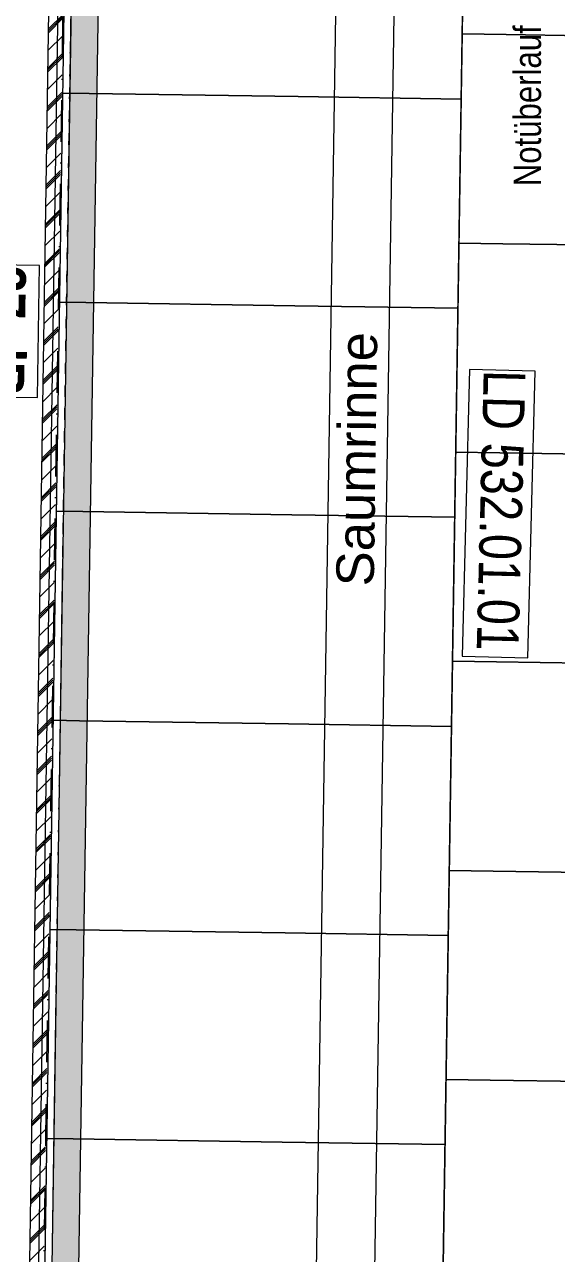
# Model space of a CAD drawing. Header units: metres. Extents: x -19025 to 34897, y -14024 to 26069.
# Drawn here: x -879 to 393, y -3929 to -991 of the extents above; entities that cross this region are included whole.
import ezdxf

# ---------------------------------------------------------------- set-up
doc = ezdxf.new("R2010")
doc.units = ezdxf.units.M
doc.header["$MEASUREMENT"] = 0
doc.linetypes.add('Strichlinie mittel', pattern=[0.15, 0.1, -0.05])
doc.linetypes.add('zz_Gebäudefluchtlinie', pattern=[0.2, 0.1, -0.05, 0, -0.05])
for name, color, linetype in [('130 Wand Innen', 7, 'Continuous'), ('220 Bodenaufbau', 7, 'Continuous'), ('310 Dachkonstruktion massiv', 7, 'Continuous'), ('520 Post', 7, 'Continuous'), ('930 Beschriftung Allgemein', 7, 'Continuous'), ('936 Beschriftung PP', 7, 'Continuous'), ('936 Beschriftung PP Schallschutz', 7, 'Continuous'), ('937 Beschriftung Detail', 7, 'Continuous')]:
    doc.layers.add(name, color=color, linetype=linetype)
doc.styles.add('ERSTELLTER_STIL_1', font='ARIALN.TTF')
doc.styles.add('ERSTELLTER_STIL_2', font='ARIALNB.TTF')
doc.styles.add('ERSTELLTER_STIL_3', font='arial.ttf')
doc.styles.add('ERSTELLTER_STIL_9', font='arial.ttf', dxfattribs={"width": 0.8})

# ---------------------------------------------------------------- blocks, each defined once
blk = doc.blocks.new('Decke_1_1', base_point=(-12.5417, 13.2338))
at = {"layer": '220 Bodenaufbau', "color": 7, "linetype": 'Continuous', "lineweight": 13, "flags": 128}
blk.add_lwpolyline([(-12.482, 21.772), (-12.74, 17.1693), (-10.4444, 17.0406), (-10.6591, 13.2049), (-12.5417, 13.2338), (-12.638, 6.9481), (-12.5214, 6.9463), (-12.5836, 2.8868), (-8.4848, 2.8239), (-8.5307, -0.1696), (-2.6045, -0.1696), (-2.5423, 3.8838), (-1.8278, 3.873), (-1.7618, 8.1713), (-2.5953, 8.1841), (-2.4657, 16.6303), (-2.3698, 16.6251), (-2.1874, 19.881)], dxfattribs=at)
blk = doc.blocks.new('Wand_48_1', base_point=(-2.5112, 3.8838))
at = {"layer": '130 Wand Innen', "linetype": 'Continuous', "lineweight": 13, "true_color": 0xa7a7a7}
h = blk.add_hatch(dxfattribs=at)
h.set_pattern_fill('GIPSKARTONWAND_0001', color=253, style=0, pattern_type=2)
h.set_pattern_definition([(314.1214, (0, 0), (0.0358933, 0.03480906), [0.05, 0]), (44.1214, (0, 0), (-0.03480906, 0.0358933), [0.05, 0])])
h.paths.add_polyline_path([(-2.5112, 3.8838), (-2.5703, 0.0314), (-2.5053, 0.0304), (-2.4462, 3.8828)])
at = {"layer": '130 Wand Innen', "color": 7, "linetype": 'Continuous', "lineweight": 13, "flags": 128}
for points in [[(-2.5112, 3.8838), (-2.5703, 0.0314)], [(-2.5053, 0.0304), (-2.4462, 3.8828)]]:
    blk.add_lwpolyline(points, dxfattribs=at)
blk = doc.blocks.new('*X594')
at = {"layer": '310 Dachkonstruktion massiv', "color": 8, "linetype": 'Continuous', "lineweight": 5}
for p, q in [((-1.584, 3.2896), (-1.4786, 3.288)), ((-1.4786, 3.288), (-1.584, 3.2896)), ((-1.4786, 3.288), (-0.9787, 3.2803)), ((-0.9787, 3.2803), (-1.4786, 3.288)), ((-1.5917, 2.7896), (-1.4863, 2.788)), ((-1.4863, 2.788), (-1.5917, 2.7896)), ((-1.4863, 2.788), (-1.1428, 2.7828)), ((-1.1428, 2.7828), (-1.4863, 2.788)), ((-1.5994, 2.2897), (-1.4939, 2.2881)), ((-1.4939, 2.2881), (-1.5994, 2.2897)), ((-1.4939, 2.2881), (-1.1505, 2.2828)), ((-1.1505, 2.2828), (-1.4939, 2.2881)), ((-1.607, 1.7898), (-1.5016, 1.7881)), ((-1.5016, 1.7881), (-1.607, 1.7898)), ((-1.5016, 1.7881), (-1.1351, 1.7825)), ((-1.1351, 1.7825), (-1.5016, 1.7881)), ((-1.6147, 1.2898), (-1.5093, 1.2882)), ((-1.5093, 1.2882), (-1.6147, 1.2898)), ((-1.5093, 1.2882), (-1.1658, 1.2829)), ((-1.1658, 1.2829), (-1.5093, 1.2882)), ((-1.6224, 0.7899), (-1.517, 0.7883)), ((-1.517, 0.7883), (-1.6224, 0.7899)), ((-1.517, 0.7883), (-1.1735, 0.783)), ((-1.1735, 0.783), (-1.517, 0.7883))]:
    blk.add_line(p, q, dxfattribs=at)
blk = doc.blocks.new('Dachfläche_21_1', base_point=(-0.0894, -0.1695))
at = {"layer": '310 Dachkonstruktion massiv', "color": 7, "linetype": 'Continuous', "lineweight": 13, "flags": 128}
blk.add_lwpolyline([(-1.5721, 4.0686), (-1.6371, -0.1695), (-0.0894, -0.1695), (-0.0247, 4.0448)], close=True, dxfattribs=at)
at = {"layer": '310 Dachkonstruktion massiv', "color": 7, "linetype": 'Continuous', "lineweight": 13}
blk.add_blockref('*X594', (0, 0), dxfattribs=at)
blk = doc.blocks.new('*X877')
at = {"layer": '310 Dachkonstruktion massiv', "color": 8, "linetype": 'Continuous', "lineweight": 5}
for p, q in [((-2.5388, 3.1485), (-2.4763, 3.1475)), ((-2.4763, 3.1475), (-2.5388, 3.1485)), ((-2.4763, 3.1475), (-1.9764, 3.1399)), ((-1.9764, 3.1399), (-2.4763, 3.1475)), ((-1.9764, 3.1399), (-1.5864, 3.1339)), ((-1.5864, 3.1339), (-1.9764, 3.1399)), ((-2.5464, 2.6485), (-2.484, 2.6476)), ((-2.484, 2.6476), (-2.5464, 2.6485)), ((-2.484, 2.6476), (-1.9841, 2.6399)), ((-1.9841, 2.6399), (-2.484, 2.6476)), ((-1.9841, 2.6399), (-1.5941, 2.6339)), ((-1.5941, 2.6339), (-1.9841, 2.6399)), ((-2.5541, 2.1486), (-2.4917, 2.1476)), ((-2.4917, 2.1476), (-2.5541, 2.1486)), ((-2.4917, 2.1476), (-1.9917, 2.14)), ((-1.9917, 2.14), (-2.4917, 2.1476)), ((-1.9917, 2.14), (-1.6017, 2.134)), ((-1.6017, 2.134), (-1.9917, 2.14)), ((-2.5618, 1.6487), (-2.4993, 1.6477)), ((-2.4993, 1.6477), (-2.5618, 1.6487)), ((-2.4993, 1.6477), (-1.9994, 1.64)), ((-1.9994, 1.64), (-2.4993, 1.6477)), ((-1.9994, 1.64), (-1.6094, 1.6341)), ((-1.6094, 1.6341), (-1.9994, 1.64)), ((-2.5694, 1.1487), (-2.507, 1.1478)), ((-2.507, 1.1478), (-2.5694, 1.1487)), ((-2.507, 1.1478), (-2.0071, 1.1401)), ((-2.0071, 1.1401), (-2.507, 1.1478)), ((-2.0071, 1.1401), (-1.6171, 1.1341)), ((-1.6171, 1.1341), (-2.0071, 1.1401)), ((-2.5771, 0.6488), (-2.5147, 0.6478)), ((-2.5147, 0.6478), (-2.5771, 0.6488)), ((-2.5147, 0.6478), (-2.0147, 0.6402)), ((-2.0147, 0.6402), (-2.5147, 0.6478)), ((-2.0147, 0.6402), (-1.6248, 0.6342)), ((-1.6248, 0.6342), (-2.0147, 0.6402))]:
    blk.add_line(p, q, dxfattribs=at)
blk = doc.blocks.new('Dachfläche_54_1', base_point=(-1.6371, -0.1695))
at = {"layer": '310 Dachkonstruktion massiv', "linetype": 'Continuous', "lineweight": 13, "true_color": 0xd2b48c}
h = blk.add_hatch(dxfattribs=at)
h.set_pattern_fill('VOLLHOLZ_SN21_0001', color=43, style=0, pattern_type=2)
h.set_pattern_definition([(225, (-0.0023, 0.0023), (-0.0459619, 0.0459619), []), (225, (0, 0), (-0.0459619, 0.0459619), []), (225, (0.0023, -0.0023), (-0.0459619, 0.0459619), []), (225, (-0.068943, -0.02298), (-0.02298097, 0.02298097), [])])
h.paths.add_polyline_path([(-2.6264, -0.1695), (-2.5925, -0.1695), (-2.5322, 3.7632), (-2.5661, 3.7638)])
at = {"layer": '310 Dachkonstruktion massiv', "linetype": 'Continuous', "lineweight": 5}
h = blk.add_hatch(dxfattribs=at)
h.set_pattern_fill('METALLE_SM_0001', color=5, style=0, pattern_type=2)
h.set_pattern_definition([(45, (0, 0), (-0.0459619, 0.0459619), [0.065, 0]), (45, (-0.02298, 0), (-0.0459619, 0.0459619), [0.065, 0]), (45, (-0.04596, 0), (-0.0459619, 0.0459619), [0.065, 0])])
h.paths.add_polyline_path([(-2.5925, -0.1695), (-2.5897, -0.1695), (-2.5293, 3.7632), (-2.5322, 3.7632)])
at = {"layer": '310 Dachkonstruktion massiv', "color": 7, "linetype": 'Continuous', "lineweight": 13, "flags": 128}
for points in [[(-2.6264, -0.1695), (-2.5661, 3.7638)], [(-2.5897, -0.1695), (-1.6371, -0.1695), (-1.577, 3.7486), (-2.5293, 3.7632)]]:
    blk.add_lwpolyline(points, dxfattribs=at)
at = {"layer": '310 Dachkonstruktion massiv', "color": 7, "linetype": 'zz_Gebäudefluchtlinie', "lineweight": 13, "flags": 128}
blk.add_lwpolyline([(-2.5925, -0.1695), (-2.5322, 3.7632)], dxfattribs=at)
at = {"layer": '310 Dachkonstruktion massiv', "color": 7, "linetype": 'Continuous', "lineweight": 18, "flags": 128}
blk.add_lwpolyline([(-2.5897, -0.1695), (-2.5293, 3.7632)], dxfattribs=at)
at = {"layer": '310 Dachkonstruktion massiv', "color": 7, "linetype": 'Continuous', "lineweight": 13}
blk.add_blockref('*X877', (0, 0), dxfattribs=at)
blk = doc.blocks.new('Regenrinne 27_3')
at = {"layer": '520 Post', "color": 7, "linetype": 'Continuous', "lineweight": 13, "flags": 128}
blk.add_lwpolyline([(0, -0.07), (4.1443, -0.07), (4.1443, 0.07), (0, 0.07)], close=True, dxfattribs=at)

msp = doc.modelspace()

# ---------------------------------------------------------------- linework, layer by layer
at = {"layer": '930 Beschriftung Allgemein', "color": 7, "linetype": 'Strichlinie mittel', "lineweight": 13}
msp.add_lwpolyline([(-1426.248, -208.783), (-758.066, -217.409), (-818.925, -4271.623), (-1494.688, -4272.563)], dxfattribs=at)
at = {"layer": '936 Beschriftung PP Schallschutz', "color": 7, "linetype": 'Continuous', "lineweight": 13, "flags": 128}
msp.add_lwpolyline([(-1008.142, -1564.721), (-1012.977, -1879.919), (-848.29, -1882.445), (-843.455, -1567.248), (-1008.142, -1564.721)], close=True, dxfattribs=at)
at = {"layer": '937 Beschriftung Detail', "color": 155, "linetype": 'Continuous', "lineweight": 5, "true_color": 0x416cbe, "flags": 128}
msp.add_lwpolyline([(185.181, -1815.418), (167.898, -2501.209), (324.991, -2505.168), (342.274, -1819.377), (185.181, -1815.418)], close=True, dxfattribs=at)

# ---------------------------------------------------------------- block references
at = {"layer": '130 Wand Innen', "color": 7, "lineweight": 30, "xscale": 1000, "yscale": 1000, "zscale": 1000}
msp.add_blockref('Wand_48_1', (-759.847, -419.228), dxfattribs=at)
at = {"layer": '220 Bodenaufbau', "color": 7, "linetype": 'Continuous', "lineweight": 13, "xscale": 1000, "yscale": 1000, "zscale": 1000}
msp.add_blockref('Decke_1_1', (-10790.357, 8930.711), dxfattribs=at)
at = {"layer": '310 Dachkonstruktion massiv', "color": 7, "linetype": 'Continuous', "lineweight": 13, "xscale": 1000, "yscale": 1000, "zscale": 1000}
for name, p in [('Dachfläche_21_1', (1661.955, -4472.563)), ('Dachfläche_54_1', (114.25, -4472.563))]:
    msp.add_blockref(name, p, dxfattribs=at)
at = {"layer": '520 Post', "color": 7, "linetype": 'Continuous', "lineweight": 13, "xscale": 999.9999999999995, "yscale": 999.9999999999995, "zscale": 999.9999999999995, "rotation": 89.12145454752829}
msp.add_blockref('Regenrinne 27_3', (-122.679, -4695.96), dxfattribs=at)

# ---------------------------------------------------------------- texts
at = {"layer": '930 Beschriftung Allgemein', "color": 7, "linetype": 'Continuous', "lineweight": 13, "insert": (291.099, -1377.5), "char_height": 65, "attachment_point": 1, "rotation": 90, "style": 'ERSTELLTER_STIL_1'}
msp.add_mtext('\\A1;{\\pql;\\fArial Narrow|b0|i0|c0|p0;\\W1.000000;Notüberlauf}', dxfattribs=at)
at = {"layer": '936 Beschriftung PP', "color": 7, "linetype": 'Continuous', "lineweight": 13, "insert": (-133.976, -2333.397), "char_height": 90, "attachment_point": 1, "rotation": 89.205648, "style": 'ERSTELLTER_STIL_3'}
msp.add_mtext('\\A1;{\\pql;\\fArial|b0|i0|c0|p0;\\W1.000000;Saumrinne}', dxfattribs=at)
at = {"layer": '936 Beschriftung PP Schallschutz', "color": 7, "linetype": 'Continuous', "lineweight": 13, "insert": (-979.933, -1722.79), "char_height": 100, "attachment_point": 8, "rotation": 269.121193, "style": 'ERSTELLTER_STIL_2'}
msp.add_mtext('\\A1;{\\pqc;\\fArial Narrow|b1|i0|c0|p0;\\W1.000000;37 dB}', dxfattribs=at)
at = {"layer": '937 Beschriftung Detail', "color": 7, "linetype": 'Continuous', "lineweight": 13, "insert": (217.715, -1816.238), "char_height": 100, "attachment_point": 7, "rotation": 268.556421, "style": 'ERSTELLTER_STIL_9'}
msp.add_mtext('\\A1;{\\pql;\\fArial|b0|i0|c0|p0;\\W0.800000;LD 53\\fArial|b0|i0|c0|p0;\\W0.800000;2\\fArial|b0|i0|c0|p0;\\W0.800000;.0\\fArial|b0|i0|c0|p0;\\W0.800000;1\\fArial|b0|i0|c0|p0;\\W0.800000;.0\\fArial|b0|i0|c0|p0;\\W0.800000;1}', dxfattribs=at)

doc.saveas('drawing.dxf')
